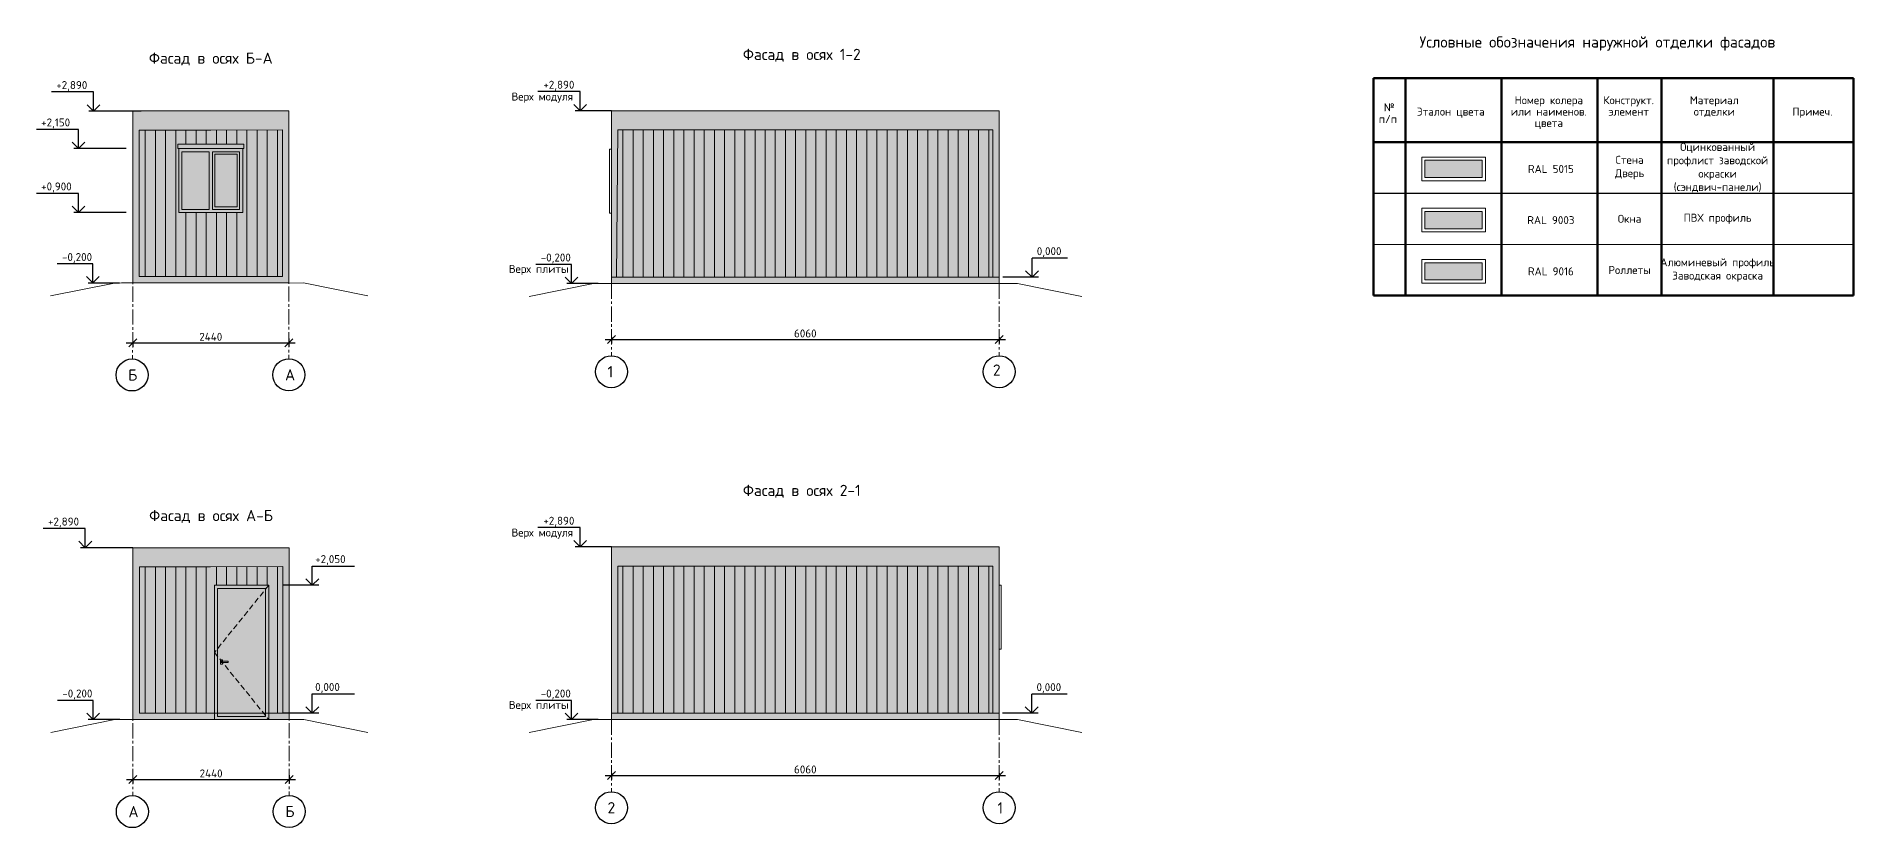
# Model space of a CAD drawing. Header units: millimetres. Extents: x 3795014 to 4300160, y 3869364 to 4016788.
# Drawn here: x 4045994 to 4102768, y 3950769 to 3975498 of the extents above; entities that cross this region are included whole.
import ezdxf
from ezdxf.enums import TextEntityAlignment as Align

# ---------------------------------------------------------------- set-up
doc = ezdxf.new("R2010")
doc.units = ezdxf.units.MM
doc.linetypes.add('HIDDEN', pattern=[0.375, 0.25, -0.125])
doc.linetypes.add('осевая2', pattern=[28.575, 19.05, -3.175, 3.175, -3.175])
doc.layers.get('Defpoints').update_dxf_attribs({"color": 3})
doc.layers.add('1', color=7, linetype='Continuous')
doc.layers.add('1Оси', color=7, linetype='Continuous')
for name, color, linetype, lineweight in [('7.1.Экспликация', 7, 'Continuous', 60), ('двери', 7, 'Continuous', 25), ('Дополнительная', 7, 'Continuous', 18), ('оси', 7, 'осевая2', 13), ('основная', 7, 'Continuous', 50), ('отметки', 7, 'Continuous', 18), ('размеры', 7, 'Continuous', 18), ('СЛОЙ2', 7, 'Continuous', 20), ('текст', 7, 'Continuous', 20), ('тонкая', 7, 'Continuous', 20), ('штриховка', 7, 'Continuous', 9)]:
    doc.layers.add(name, color=color, linetype=linetype, lineweight=lineweight)
doc.styles.add('ВНИПИТЕКСТ', font='isocpeui.ttf')
doc.styles.add('ГОСТ 2.304', font='isocpeur.ttf')
doc.dimstyles.new('СПДС', dxfattribs={"dimscale": 50, "dimtxt": 2.5, "dimasz": 2.5, "dimexe": 1.25, "dimexo": 0.625, "dimtad": 1, "dimdec": 0, "dimrnd": 0.001, "dimtxsty": 'ГОСТ 2.304', "dimblk": 'OBLIQUE', "dimcen": 2.5, "dimdle": 2, "dimadec": 0, "dimazin": 2, "dimtfac": 0.75, "dimtdec": 0, "dimtmove": 1, "dimatfit": 3, "dimfxl": 1, "dimtolj": 1, "dimarcsym": 1})
doc.dimstyles.new('СПДС$0', dxfattribs={"dimscale": 100, "dimtxt": 2.5, "dimasz": 2.5, "dimexe": 1.25, "dimexo": 0.004, "dimgap": 1, "dimtad": 1, "dimdec": 0, "dimtxsty": 'ВНИПИТЕКСТ', "dimblk": 'OBLIQUE', "dimcen": 0, "dimdle": 1.25, "dimclrd": 256, "dimclre": 256, "dimclrt": 256, "dimadec": 0, "dimazin": 2, "dimtfac": 1, "dimtdec": 0, "dimtmove": 1, "dimatfit": 3, "dimldrblk": 'NONE', "dimfxl": 1, "dimlwd": -1, "dimlwe": -1, "dimarcsym": 0})

# ---------------------------------------------------------------- blocks, each defined once
blk = doc.blocks.new('_Oblique')
at = {"color": 0, "linetype": 'ByBlock', "lineweight": -2}
blk.add_line((-0.5, -0.5), (0.5, 0.5), dxfattribs=at)
blk = doc.blocks.new('*D16')
at = {"layer": 'Defpoints', "color": 0, "lineweight": 20, "transparency": 16777216}
for p in [(4063959, 3966163), (4076075, 3966163), (4076075, 3966026)]:
    blk.add_point(p, dxfattribs=at)
at = {"layer": 'размеры', "color": 0, "lineweight": -2, "transparency": 16777216}
for p, q in [((4063759, 3966026), (4076275, 3966026)), ((4063959, 3966101), (4063959, 3965901)), ((4076075, 3966101), (4076075, 3965901))]:
    blk.add_line(p, q, dxfattribs=at)
at = {"layer": 'размеры', "color": 0, "lineweight": -2, "transparency": 16777216, "xscale": 250, "yscale": 250, "zscale": 250, "rotation": 180}
blk.add_blockref('_Oblique', (4063959, 3966026), dxfattribs=at)
at = {"layer": 'размеры', "color": 0, "lineweight": -2, "transparency": 16777216, "xscale": 250, "yscale": 250, "zscale": 250}
blk.add_blockref('_Oblique', (4076075, 3966026), dxfattribs=at)
at = {"layer": 'размеры', "color": 0, "transparency": 16777216, "insert": (4070017, 3966213), "char_height": 250, "attachment_point": 5, "style": 'ГОСТ 2.304'}
blk.add_mtext('\\A1;6060', dxfattribs=at)
blk = doc.blocks.new('*D17')
at = {"layer": 'Defpoints', "color": 0, "lineweight": 20, "transparency": 16777216}
for p in [(4063959, 3952538), (4076075, 3952538), (4076075, 3952401)]:
    blk.add_point(p, dxfattribs=at)
at = {"layer": 'размеры', "color": 0, "lineweight": -2, "transparency": 16777216}
for p, q in [((4063759, 3952401), (4076275, 3952401)), ((4063959, 3952476), (4063959, 3952276)), ((4076075, 3952476), (4076075, 3952276))]:
    blk.add_line(p, q, dxfattribs=at)
at = {"layer": 'размеры', "color": 0, "lineweight": -2, "transparency": 16777216, "xscale": 250, "yscale": 250, "zscale": 250, "rotation": 180}
blk.add_blockref('_Oblique', (4063959, 3952401), dxfattribs=at)
at = {"layer": 'размеры', "color": 0, "lineweight": -2, "transparency": 16777216, "xscale": 250, "yscale": 250, "zscale": 250}
blk.add_blockref('_Oblique', (4076075, 3952401), dxfattribs=at)
at = {"layer": 'размеры', "color": 0, "transparency": 16777216, "insert": (4070017, 3952588), "char_height": 250, "attachment_point": 5, "style": 'ГОСТ 2.304'}
blk.add_mtext('\\A1;6060', dxfattribs=at)
blk = doc.blocks.new('*D18')
at = {"layer": 'Defpoints', "color": 0, "lineweight": 20, "transparency": 16777216}
for p in [(4049003, 3965969), (4053883, 3966117), (4053883, 3965921)]:
    blk.add_point(p, dxfattribs=at)
at = {"layer": 'размеры', "color": 0, "lineweight": -2, "transparency": 16777216}
for p, q in [((4048803, 3965921), (4054083, 3965921)), ((4049003, 3965906), (4049003, 3965796)), ((4053883, 3966055), (4053883, 3965796))]:
    blk.add_line(p, q, dxfattribs=at)
at = {"layer": 'размеры', "color": 0, "lineweight": -2, "transparency": 16777216, "xscale": 250, "yscale": 250, "zscale": 250, "rotation": 180}
blk.add_blockref('_Oblique', (4049003, 3965921), dxfattribs=at)
at = {"layer": 'размеры', "color": 0, "lineweight": -2, "transparency": 16777216, "xscale": 250, "yscale": 250, "zscale": 250}
blk.add_blockref('_Oblique', (4053883, 3965921), dxfattribs=at)
at = {"layer": 'размеры', "color": 0, "transparency": 16777216, "insert": (4051443, 3966108), "char_height": 250, "attachment_point": 5, "style": 'ГОСТ 2.304'}
blk.add_mtext('\\A1;2440', dxfattribs=at)
blk = doc.blocks.new('*D19')
at = {"layer": 'Defpoints', "color": 0, "lineweight": 20, "transparency": 16777216}
for p in [(4049013, 3952323), (4053893, 3952471), (4053893, 3952275)]:
    blk.add_point(p, dxfattribs=at)
at = {"layer": 'размеры', "color": 0, "lineweight": -2, "transparency": 16777216}
for p, q in [((4048813, 3952275), (4054093, 3952275)), ((4049013, 3952261), (4049013, 3952150)), ((4053893, 3952409), (4053893, 3952150))]:
    blk.add_line(p, q, dxfattribs=at)
at = {"layer": 'размеры', "color": 0, "lineweight": -2, "transparency": 16777216, "xscale": 250, "yscale": 250, "zscale": 250, "rotation": 180}
blk.add_blockref('_Oblique', (4049013, 3952275), dxfattribs=at)
at = {"layer": 'размеры', "color": 0, "lineweight": -2, "transparency": 16777216, "xscale": 250, "yscale": 250, "zscale": 250}
blk.add_blockref('_Oblique', (4053893, 3952275), dxfattribs=at)
at = {"layer": 'размеры', "color": 0, "transparency": 16777216, "insert": (4051453, 3952463), "char_height": 250, "attachment_point": 5, "style": 'ГОСТ 2.304'}
blk.add_mtext('\\A1;2440', dxfattribs=at)
blk = doc.blocks.new('дверь')
at = {"layer": 'штриховка', "lineweight": 20, "ltscale": 100, "true_color": 0x007cb0}
h = blk.add_hatch(color=144, dxfattribs=at)
h.dxf.hatch_style = 1
h.paths.add_polyline_path([(4046677, 3954350), (4048377, 3954350), (4048377, 3958550), (4046677, 3958550)])
at = {"layer": '1', "linetype": 'HIDDEN', "lineweight": 20, "ltscale": 700}
for p, q in [((4048377, 3958550), (4046677, 3956448)), ((4046677, 3956448), (4048377, 3954350))]:
    blk.add_line(p, q, dxfattribs=at)
at = {"layer": '1', "lineweight": 20, "ltscale": 100}
for points in [[(4046677, 3954350), (4048377, 3954350), (4048377, 3958550), (4046677, 3958550)], [(4046777, 3954450), (4048277, 3954450), (4048277, 3958450), (4046777, 3958450)], [(4046927, 3956216), (4046862, 3956216), (4046862, 3956085), (4046927, 3956085)], [(4046889, 3956174), (4047111, 3956174), (4047111, 3956135), (4046889, 3956135)]]:
    blk.add_lwpolyline(points, close=True, dxfattribs=at)
at = {"layer": 'двери', "linetype": 'Continuous', "lineweight": 20}
for p, q in [((4046848, 3958550), (4048377, 3958550)), ((4048377, 3954350), (4048377, 3958353))]:
    blk.add_line(p, q, dxfattribs=at)

msp = doc.modelspace()

# ---------------------------------------------------------------- hatches: boundary and pattern name
at = {"layer": 'двери', "lineweight": 20, "ltscale": 100, "true_color": 0xecece7}
h = msp.add_hatch(color=254, dxfattribs=at)
h.paths.add_polyline_path([(4052343.4, 3971891.4), (4051494.1, 3971891.4), (4051494.1, 3970091.4), (4052343.4, 3970091.4)], flags=0)
h.paths.add_polyline_path([(4052263.4, 3971811.4), (4052263.4, 3970171.4), (4051574.1, 3970171.4), (4051574.1, 3971811.4)], flags=0)
h.paths.add_polyline_path([(4052443.4, 3971991.4), (4050443.4, 3971991.4), (4050443.4, 3969991.4), (4052443.4, 3969991.4)])
h.paths.add_polyline_path([(4052343.4, 3970091.4), (4051494.1, 3970091.4), (4051494.1, 3971891.4), (4052343.4, 3971891.4)], flags=16)
h.paths.add_polyline_path([(4051393.4, 3970091.4), (4050543.4, 3970091.4), (4050543.4, 3971891.4), (4051393.4, 3971891.4)], flags=16)
at = {"layer": 'двери', "lineweight": 20, "ltscale": 100, "true_color": 0xa0a2a6}
msp.add_hatch(color=253, dxfattribs=at).paths.add_polyline_path([(4052443.4, 3971991.4), (4050443.4, 3971991.4), (4050443.4, 3971942.5), (4052443.4, 3971942.5)])
at = {"layer": 'двери', "lineweight": 20, "ltscale": 100}
h = msp.add_hatch(color=256, dxfattribs=at)
h.set_gradient(color1=(76, 114, 153), color2=(247, 247, 247), rotation=270, tint=1)
h.paths.add_polyline_path([(4051393.4, 3971891.4), (4050543.4, 3971891.4), (4050543.4, 3970091.4), (4051393.4, 3970091.4)])
h = msp.add_hatch(color=256, dxfattribs=at)
h.set_gradient(color1=(76, 114, 153), color2=(247, 247, 247), rotation=270, tint=1)
h.paths.add_polyline_path([(4052263.4, 3971811.4), (4051574.1, 3971811.4), (4051574.1, 3970171.4), (4052263.4, 3970171.4)])
at = {"layer": 'двери', "lineweight": 20, "ltscale": 100, "true_color": 0xecece7}
h = msp.add_hatch(color=254, dxfattribs=at)
h.dxf.hatch_style = 1
h.paths.add_polyline_path([(4091162.5, 3970024.8), (4089373.5, 3970024.8), (4089373.5, 3969484.5), (4091162.5, 3969484.5)])
at = {"layer": 'двери', "lineweight": 20, "ltscale": 100, "true_color": 0xf1f0ea}
h = msp.add_hatch(color=7, dxfattribs=at)
h.dxf.hatch_style = 1
h.paths.add_polyline_path([(4091162.5, 3968424.8), (4089373.5, 3968424.8), (4089373.5, 3967884.5), (4091162.5, 3967884.5)])
at = {"layer": 'штриховка', "lineweight": 20, "ltscale": 100, "true_color": 0x007cb0}
h = msp.add_hatch(color=144, dxfattribs=at)
h.dxf.hatch_style = 1
h.paths.add_polyline_path([(4053881.9, 3973170.3), (4049003.7, 3973157.3), (4049002.4, 3967787.9), (4053883.5, 3967787)])
h.paths.add_polyline_path([(4052477.6, 3971991.4), (4052443.4, 3971991.4), (4052443.4, 3969991.4), (4050443.4, 3969991.4), (4050443.4, 3971991.4), (4050413.1, 3971991.4), (4050413.1, 3972126), (4052477.6, 3972126)], flags=16)
h.paths.add_polyline_path([(4052343.4, 3971891.4), (4052343.4, 3970091.4), (4051494.1, 3970091.4), (4051494.1, 3971891.4)], flags=0)
h.paths.add_polyline_path([(4052263.4, 3971811.4), (4052263.4, 3970171.4), (4051574.1, 3970171.4), (4051574.1, 3971811.4)], flags=0)
h.paths.add_polyline_path([(4051393.4, 3971891.4), (4051393.4, 3970091.4), (4050543.4, 3970091.4), (4050543.4, 3971891.4)], flags=0)
h = msp.add_hatch(color=144, dxfattribs=at)
h.dxf.hatch_style = 1
h.paths.add_polyline_path([(4076075.4, 3967968.9), (4063959.4, 3967968.9), (4063959.4, 3967770.7), (4076075.4, 3967770.7)])
h.paths.add_polyline_path([(4075875.4, 3972580.3), (4064159.4, 3972580.3), (4064119.3, 3967968.9), (4075875.4, 3967968.9)], flags=17)
h.paths.add_polyline_path([(4076075.4, 3973169.3), (4063959.4, 3973168.9), (4063959.4, 3967968.9), (4064119.3, 3967968.9), (4064159.4, 3972580.3), (4075875.4, 3972580.3), (4075875.4, 3967968.9), (4076075.4, 3967968.9)])
at = {"layer": 'штриховка', "lineweight": 20, "ltscale": 100}
h = msp.add_hatch(dxfattribs=at)
h.set_pattern_fill('ANSI31', color=256, scale=100, angle=45)
h.paths.add_polyline_path([(4053678.9, 3972580.3), (4051444.2, 3972563.1), (4049202.7, 3972563.1), (4049203.3, 3967991.6), (4053682.3, 3967995)])
h.paths.add_polyline_path([(4052443.4, 3969991.4), (4050443.4, 3969991.4), (4050443.4, 3971991.4), (4050413.1, 3971991.4), (4050413.1, 3972126), (4052477.6, 3972126), (4052477.6, 3971991.4), (4052443.4, 3971991.4)], flags=16)
h.paths.add_polyline_path([(4052343.4, 3970091.4), (4051494.1, 3970091.4), (4051494.1, 3971891.4), (4052343.4, 3971891.4)], flags=0)
h.paths.add_polyline_path([(4052263.4, 3970171.4), (4051574.1, 3970171.4), (4051574.1, 3971811.4), (4052263.4, 3971811.4)], flags=0)
h.paths.add_polyline_path([(4051393.4, 3970091.4), (4050543.4, 3970091.4), (4050543.4, 3971891.4), (4051393.4, 3971891.4)], flags=0)
h = msp.add_hatch(dxfattribs=at)
h.set_pattern_fill('ANSI31', color=256, scale=100, angle=45)
h.paths.add_polyline_path([(4075875.4, 3972580.3), (4064159.4, 3972580.3), (4064119.3, 3967968.9), (4075875.4, 3967968.9)])
at = {"layer": 'штриховка', "lineweight": 20, "ltscale": 100, "true_color": 0xf1f0ea}
h = msp.add_hatch(color=7, dxfattribs=at)
h.dxf.hatch_style = 1
h.paths.add_polyline_path([(4050413.1, 3971992.2), (4052477.6, 3971992.2), (4052477.6, 3972126.8), (4050413.1, 3972126.8)])
at = {"layer": 'штриховка', "lineweight": 20, "ltscale": 100, "true_color": 0x007cb0}
h = msp.add_hatch(color=144, dxfattribs=at)
h.dxf.hatch_style = 1
h.paths.add_polyline_path([(4091162.5, 3971624.8), (4089373.5, 3971624.8), (4089373.5, 3971084.5), (4091162.5, 3971084.5)])
h = msp.add_hatch(color=144, dxfattribs=at)
h.dxf.hatch_style = 1
h.paths.add_polyline_path([(4051557.1, 3958345.6), (4053257.1, 3958345.6), (4053257.1, 3954145.4), (4053892.7, 3954141.4), (4053889.4, 3959521.7), (4049012.4, 3959508.8), (4049012.9, 3954145.2), (4051557.1, 3954147.1)])
h = msp.add_hatch(color=144, dxfattribs=at)
h.dxf.hatch_style = 1
h.paths.add_polyline_path([(4076075.4, 3954343.7), (4063959.4, 3954343.7), (4063959.4, 3954145.5), (4076075.4, 3954145.5)])
h.paths.add_polyline_path([(4075875.4, 3958955.1), (4064159.4, 3958955.1), (4064119.3, 3954343.7), (4075875.4, 3954343.7)], flags=17)
h.paths.add_polyline_path([(4076075.4, 3959544.1), (4063959.4, 3959543.7), (4063959.4, 3954343.7), (4064119.3, 3954343.7), (4064159.4, 3958955.1), (4075875.4, 3958955.1), (4075875.4, 3954343.7), (4076075.4, 3954343.7)])
at = {"layer": 'штриховка', "lineweight": 20, "ltscale": 100}
h = msp.add_hatch(dxfattribs=at)
h.set_pattern_fill('ANSI31', color=256, scale=100, angle=45)
h.paths.add_polyline_path([(4051557.1, 3958345.6), (4053257.1, 3958345.6), (4053257.1, 3954348.9), (4053692.4, 3954349.2), (4053688.9, 3958934.5), (4051436.3, 3958917.3), (4049212.7, 3958917.3), (4049213.4, 3954345.8), (4051557.1, 3954347.6)])
h = msp.add_hatch(dxfattribs=at)
h.set_pattern_fill('ANSI31', color=256, scale=100, angle=45)
h.paths.add_polyline_path([(4075875.4, 3958943.9), (4064159.4, 3958943.9), (4064119.3, 3954343.7), (4075875.4, 3954343.7)])

# ---------------------------------------------------------------- linework, layer by layer
at = {"lineweight": 20, "ltscale": 100}
msp.add_line((4064159.4, 3972580.3), (4075875.4, 3972580.3), dxfattribs=at)
msp.add_lwpolyline([(4049003, 3967791.4), (4053882.7, 3967791.4), (4053882.7, 3973165.9), (4049003, 3973165.9)], close=True, dxfattribs=at)
at = {"layer": '1', "lineweight": 20, "ltscale": 100}
for points in [[(4089273.5, 3971724.8), (4091262.5, 3971724.8), (4091262.5, 3970984.5), (4089273.5, 3970984.5)], [(4089373.5, 3971624.8), (4091162.5, 3971624.8), (4091162.5, 3971084.5), (4089373.5, 3971084.5)], [(4089273.5, 3970124.8), (4091262.5, 3970124.8), (4091262.5, 3969384.5), (4089273.5, 3969384.5)], [(4089373.5, 3970024.8), (4091162.5, 3970024.8), (4091162.5, 3969484.5), (4089373.5, 3969484.5)], [(4089273.5, 3968524.8), (4091262.5, 3968524.8), (4091262.5, 3967784.5), (4089273.5, 3967784.5)], [(4089373.5, 3968424.8), (4091162.5, 3968424.8), (4091162.5, 3967884.5), (4089373.5, 3967884.5)]]:
    msp.add_lwpolyline(points, close=True, dxfattribs=at)
at = {"layer": '1Оси', "linetype": 'Continuous', "lineweight": 30}
for centre in [(4048982.7, 3964914.7), (4053883.4, 3964921.5), (4063959.4, 3965018.1), (4076075.4, 3965018.1), (4048992.4, 3951268.9), (4053893, 3951275.7), (4063959.4, 3951393), (4076075.4, 3951393)]:
    msp.add_circle(centre, 500, dxfattribs=at)
at = {"layer": '7.1.Экспликация', "lineweight": 25}
msp.add_line((4087768, 3970595.6), (4102768, 3970595.6), dxfattribs=at)
at = {"layer": 'двери', "linetype": 'Continuous', "lineweight": 20}
for p, q in [((4063959.4, 3973168.9), (4076075.4, 3973169.3)), ((4063959.4, 3973168.9), (4063959.4, 3967770.7)), ((4076075.4, 3973169.3), (4076075.4, 3967770.7)), ((4049203.3, 3967991.6), (4049202.7, 3972563.1)), ((4049202.7, 3972563.1), (4051444.2, 3972563.1)), ((4051444.2, 3972563.1), (4053678.9, 3972580.3)), ((4053678.9, 3972580.3), (4053683.2, 3967995)), ((4075875.4, 3967968.9), (4075875.4, 3972580.3)), ((4053683.2, 3967995), (4049203.3, 3967991.6)), ((4063959.4, 3967968.9), (4076075.4, 3967968.9)), ((4063959.4, 3967774.4), (4063959.4, 3967930.7)), ((4063959.4, 3959543.9), (4076075.4, 3959543.9)), ((4063959.4, 3959543.9), (4063959.4, 3954145.6)), ((4076075.4, 3959544.2), (4076075.4, 3954145.6)), ((4064159.4, 3958943.9), (4075875.4, 3958943.9)), ((4064159.4, 3958943.9), (4064159.4, 3954343.9)), ((4075875.4, 3954343.9), (4075875.4, 3958943.9)), ((4063959.4, 3954343.9), (4076075.4, 3954343.9)), ((4063959.4, 3954149.3), (4063959.4, 3954305.6))]:
    msp.add_line(p, q, dxfattribs=at)
at = {"layer": 'двери', "lineweight": 20, "ltscale": 100}
for p, q in [((4064159.4, 3972580.3), (4064119.3, 3967968.9)), ((4076075.4, 3972370.7), (4076075.4, 3972568.9)), ((4051494.1, 3971891.4), (4051494.1, 3970091.4)), ((4064159.4, 3955705.6), (4064159.4, 3954343.9))]:
    msp.add_line(p, q, dxfattribs=at)
for points in [[(4049203.3, 3967991.6), (4049202.7, 3972563.1), (4051444.2, 3972563.1), (4053678.9, 3972580.3), (4053682.3, 3967995), (4049203.3, 3967991.6)], [(4049213.4, 3954345.8), (4049212.7, 3958917.3), (4051436.3, 3958917.3), (4053688.9, 3958934.5), (4053692.4, 3954349.2), (4049213.4, 3954345.8)]]:
    msp.add_lwpolyline(points, dxfattribs=at)
for points in [[(4050413.1, 3971991.4), (4052477.6, 3971991.4), (4052477.6, 3972126), (4050413.1, 3972126)], [(4063959.4, 3971970.7), (4063903.4, 3971970.7), (4063903.4, 3969970.7), (4063959.4, 3969970.7)], [(4076131.3, 3958345.6), (4076075.4, 3958345.6), (4076075.4, 3956345.6), (4076131.3, 3956345.6)]]:
    msp.add_lwpolyline(points, close=True, dxfattribs=at)
at = {"layer": 'двери', "color": 18, "linetype": 'Continuous', "lineweight": 20, "true_color": 0x000000}
msp.add_lwpolyline([(4050443.4, 3969991.4), (4052443.4, 3969991.4), (4052443.4, 3971991.4), (4050443.4, 3971991.4)], close=True, dxfattribs=at)
at = {"layer": 'двери', "color": 18, "lineweight": 20, "ltscale": 100, "true_color": 0x000000}
for points in [[(4050543.4, 3971891.4), (4051393.4, 3971891.4), (4051393.4, 3970091.4), (4050543.4, 3970091.4)], [(4051494.1, 3971891.4), (4052343.4, 3971891.4), (4052343.4, 3970091.4), (4051494.1, 3970091.4)], [(4051574.1, 3971811.4), (4052263.4, 3971811.4), (4052263.4, 3970171.4), (4051574.1, 3970171.4)]]:
    msp.add_lwpolyline(points, close=True, dxfattribs=at)
at = {"layer": 'двери', "linetype": 'Continuous', "lineweight": 20}
msp.add_lwpolyline([(4049013, 3954145.6), (4049012.3, 3959517.5), (4053889.7, 3959517.5), (4053892.3, 3954145.6), (4049013, 3954145.6)], dxfattribs=at)
at = {"layer": 'Дополнительная'}
for p, q in [((4046436.4, 3967385.2), (4048439.6, 3967784.8)), ((4056344.4, 3967391.8), (4054340.4, 3967791.4)), ((4061392.4, 3967371.1), (4063396.4, 3967770.7)), ((4066996.8, 3967770.7), (4063396.4, 3967770.7)), ((4078654.8, 3967371.1), (4076650.8, 3967770.7)), ((4046446.2, 3953746.8), (4048449.4, 3954146.4)), ((4056354, 3953746), (4054350, 3954145.6)), ((4061392.4, 3953746), (4063396.4, 3954145.6)), ((4066996.8, 3954145.6), (4063396.4, 3954145.6)), ((4078654.8, 3953746), (4076650.8, 3954145.6))]:
    msp.add_line(p, q, dxfattribs=at)
at = {"layer": 'Дополнительная', "linetype": 'Continuous', "ltscale": 0.083333}
for points in [[(4048439.6, 3967784.8), (4054341.1, 3967791.4), (4054341.1, 3967791.4), (4048439.6, 3967784.8)], [(4063395.6, 3967770.7), (4076650.8, 3967770.7), (4076650.8, 3967770.7), (4063395.6, 3967770.7)], [(4048449.4, 3954146.4), (4054350.8, 3954145.6), (4054350.8, 3954145.6), (4048449.4, 3954146.4)], [(4063395.6, 3954145.6), (4076650.8, 3954145.6), (4076650.8, 3954145.6), (4063395.6, 3954145.6)]]:
    msp.add_lwpolyline(points, close=True, dxfattribs=at)
at = {"layer": 'оси', "ltscale": 25}
for p, q in [((4049003.2, 3969107.5), (4049002.6, 3965414.2)), ((4053882.7, 3969113.5), (4053882.7, 3965421.5)), ((4049012.8, 3955461.7), (4049012.2, 3951768.5)), ((4053892.3, 3955467.7), (4053892.3, 3951775.7))]:
    msp.add_line(p, q, dxfattribs=at)
at = {"layer": 'оси', "ltscale": 25, "extrusion": (1, 0, 0)}
for points, elevation in [([(3967770.7, 0), (3965518.1, 0)], 4063959.4), ([(3967770.7, 0), (3965518.1, 0)], 4076075.4), ([(3954145.6, 0), (3951893, 0)], 4063959.4), ([(3954145.6, 0), (3951893, 0)], 4076075.4)]:
    msp.add_lwpolyline(points, dxfattribs=dict(at, elevation=elevation))
at = {"layer": 'основная'}
for p, q in [((4087768, 3974195.6), (4087768, 3967395.6)), ((4087768, 3974195.6), (4102768, 3974195.6)), ((4088768, 3974195.6), (4088768, 3967395.6)), ((4091768, 3974195.6), (4091768, 3967395.6)), ((4094768, 3974195.6), (4094768, 3967395.6)), ((4096768, 3974195.6), (4096768, 3967395.6)), ((4100268, 3974195.6), (4100268, 3967395.6)), ((4102768, 3974195.6), (4102768, 3967395.6)), ((4087768, 3972195.6), (4102768, 3972195.6)), ((4087768, 3967395.6), (4102768, 3967395.6))]:
    msp.add_line(p, q, dxfattribs=at)
at = {"layer": 'отметки', "linetype": 'Continuous', "lineweight": 25, "ltscale": 50}
for p, q in [((4047782.1, 3973759.3), (4046465.3, 3973759.3)), ((4047782.1, 3973159.3), (4047782.1, 3973759.3)), ((4049270.7, 3973159.3), (4047632.1, 3973159.3)), ((4047310.3, 3972591.4), (4045993.5, 3972591.4)), ((4047310.3, 3971991.4), (4047310.3, 3972591.4)), ((4048798.9, 3971991.4), (4047160.3, 3971991.4)), ((4047310.3, 3970591.4), (4045993.5, 3970591.4)), ((4047310.3, 3969991.4), (4047310.3, 3970591.4)), ((4048798.9, 3969991.4), (4047160.3, 3969991.4)), ((4077098.8, 3967968.9), (4077098.8, 3968568.9)), ((4078211.8, 3968568.9), (4077098.8, 3968568.9)), ((4047757.7, 3968384.8), (4046644.7, 3968384.8)), ((4047757.7, 3967784.8), (4047757.7, 3968384.8)), ((4062713.7, 3968370.7), (4061600.7, 3968370.7)), ((4062713.7, 3967770.7), (4062713.7, 3968370.7)), ((4048592.6, 3967784.8), (4047607.7, 3967784.8)), ((4063548.6, 3967770.7), (4062563.7, 3967770.7)), ((4077303.6, 3967968.9), (4076190.6, 3967968.9)), ((4047523.9, 3960118.3), (4046207.2, 3960118.3)), ((4047523.9, 3959518.3), (4047523.9, 3960118.3)), ((4049012.5, 3959518.3), (4047373.9, 3959518.3)), ((4054614.4, 3958345.6), (4054614.4, 3958945.6)), ((4054614.4, 3958945.6), (4055931.2, 3958945.6)), ((4054819.2, 3958345.6), (4053706.2, 3958345.6)), ((4054614.4, 3954349.9), (4054614.4, 3954949.9)), ((4054614.4, 3954949.9), (4055931.2, 3954949.9)), ((4077089.5, 3954343.9), (4077089.5, 3954943.9)), ((4078202.5, 3954943.9), (4077089.5, 3954943.9)), ((4047767.5, 3954746.4), (4046654.5, 3954746.4)), ((4047767.5, 3954146.4), (4047767.5, 3954746.4)), ((4054819.2, 3954349.9), (4053706.2, 3954349.9)), ((4062713.7, 3954745.6), (4061600.7, 3954745.6)), ((4062713.7, 3954145.6), (4062713.7, 3954745.6)), ((4048602.4, 3954146.4), (4047617.5, 3954146.4)), ((4063548.6, 3954145.6), (4062563.7, 3954145.6)), ((4077294.3, 3954343.9), (4076181.3, 3954343.9))]:
    msp.add_line(p, q, dxfattribs=at)
at = {"layer": 'отметки', "linetype": 'Continuous', "lineweight": 25, "ltscale": 100, "extrusion": (0, 1, 0)}
for points, elevation in [([(-4062981.3, 0), (-4061663.4, 0)], 3973768.9), ([(-4063959.4, 0), (-4062831.3, 0)], 3973168.9), ([(-4062981.3, 0), (-4061663.4, 0)], 3960143.9), ([(-4063959.4, 0), (-4062831.3, 0)], 3959543.9)]:
    msp.add_lwpolyline(points, dxfattribs=dict(at, elevation=elevation))
at = {"layer": 'отметки', "linetype": 'Continuous', "lineweight": 25, "ltscale": 100, "extrusion": (1, 0, 0), "elevation": 4062981.3}
for points in [[(3973168.9, 0), (3973768.9, 0)], [(3959543.9, 0), (3960143.9, 0)]]:
    msp.add_lwpolyline(points, dxfattribs=at)
at = {"layer": 'отметки', "linetype": 'Continuous', "lineweight": 25, "ltscale": 50}
for points in [[(4047582.1, 3973359.3), (4047782.1, 3973159.3), (4047982.1, 3973359.3)], [(4047110.3, 3972191.4), (4047310.3, 3971991.4), (4047510.3, 3972191.4)], [(4047110.3, 3970191.4), (4047310.3, 3969991.4), (4047510.3, 3970191.4)], [(4047557.6, 3967992.2), (4047757.6, 3967792.2), (4047957.6, 3967992.2)], [(4076898.8, 3968168.9), (4077098.8, 3967968.9), (4077298.8, 3968168.9)], [(4062513.7, 3967970.7), (4062713.7, 3967770.7), (4062913.7, 3967970.7)], [(4047323.9, 3959718.3), (4047523.9, 3959518.3), (4047723.9, 3959718.3)], [(4054414.4, 3958545.6), (4054614.4, 3958345.6), (4054814.4, 3958545.6)], [(4047567.5, 3954346.4), (4047767.5, 3954146.4), (4047967.5, 3954346.4)], [(4054414.4, 3954549.9), (4054614.4, 3954349.9), (4054814.4, 3954549.9)], [(4076889.5, 3954543.9), (4077089.5, 3954343.9), (4077289.5, 3954543.9)], [(4062513.7, 3954345.6), (4062713.7, 3954145.6), (4062913.7, 3954345.6)]]:
    msp.add_lwpolyline(points, dxfattribs=at)
at = {"layer": 'отметки', "linetype": 'Continuous', "lineweight": 25, "ltscale": 100, "extrusion": (-0.707107, -0.707107, 0)}
for points, elevation in [([(63506.9, 0), (63224.1, 0)], -5682416.3), ([(73141.3, 0), (72858.5, 0)], -5672781.9)]:
    msp.add_lwpolyline(points, dxfattribs=dict(at, elevation=elevation))
at = {"layer": 'отметки', "linetype": 'Continuous', "lineweight": 25, "ltscale": 100, "extrusion": (0.707107, -0.707107, 0)}
for points, elevation in [([(5682416.3, 0), (5682699.2, 0)], 63506.9), ([(5672781.9, 0), (5673064.8, 0)], 73141.3)]:
    msp.add_lwpolyline(points, dxfattribs=dict(at, elevation=elevation))
at = {"layer": 'СЛОЙ2'}
for p, q in [((4049013.6, 3967792.2), (4048689.6, 3967792.2)), ((4053893.4, 3967791.4), (4053569.4, 3967791.4)), ((4049023.2, 3954146.4), (4048699.2, 3954146.4)), ((4053903, 3954145.6), (4053579, 3954145.6))]:
    msp.add_line(p, q, dxfattribs=at)
at = {"layer": 'тонкая'}
for p, q in [((4087768, 3970595.6), (4102768, 3970595.6)), ((4087768, 3968995.6), (4102768, 3968995.6)), ((4049013.6, 3967792.2), (4048657.6, 3967792.2)), ((4053893.4, 3967791.4), (4053537.4, 3967791.4)), ((4049023.2, 3954146.4), (4048667.2, 3954146.4)), ((4053903, 3954145.6), (4053547, 3954145.6))]:
    msp.add_line(p, q, dxfattribs=at)
at = {"layer": 'тонкая', "linetype": 'Continuous'}
for p, q in [((4048657.6, 3967792.2), (4049013.6, 3967792.2)), ((4053537.4, 3967791.4), (4053893.4, 3967791.4)), ((4048667.2, 3954146.4), (4049023.2, 3954146.4)), ((4053547, 3954145.6), (4053903, 3954145.6))]:
    msp.add_line(p, q, dxfattribs=at)

# ---------------------------------------------------------------- block references
at = {"lineweight": 20}
msp.add_blockref('дверь', (4879.8, -204.1), dxfattribs=at)

# ---------------------------------------------------------------- texts
at = {"lineweight": 20, "ltscale": 100, "char_height": 250, "attachment_point": 5, "style": 'ГОСТ 2.304'}
for s, insert, width in [('Оцинкованный профлист заводской окраски (сэндвич-панели)', (4098518, 3971395.6), 3500), ('Стена\\PДверь', (4095768, 3971395.6), 2000), ('Окна', (4095768, 3969795.6), 2000), ('ПВХ профиль', (4098518, 3969795.6), 3500), ('Алюминевый профиль\\PЗаводская окраска', (4098518, 3968195.6), 3500), ('Роллеты', (4095768, 3968195.6), 2000)]:
    msp.add_mtext(s, dxfattribs=dict(at, insert=insert, width=width))
at = {"layer": 'текст', "ltscale": 100, "style": 'ГОСТ 2.304'}
for s, height, p in [('Условные обозначения наружной отделки фасадов', 350, (4094760.7, 3975320.3)), ('№', 250, (4088260.2, 3973279.1)), ('Эталон цвета', 250, (4090181.5, 3973145.2)), ('или наименов.', 250, (4093245.3, 3973145.2)), ('Номер колера', 250, (4093245.3, 3973502)), ('Конструкт.', 250, (4095740, 3973502)), ('элемент', 250, (4095740, 3973145.2)), ('Материал', 250, (4098414.1, 3973502)), ('отделки', 250, (4098414.1, 3973145.2)), ('Примеч.', 250, (4101480.2, 3973145.2)), ('п/п', 250, (4088218.3, 3972911)), ('цвета', 250, (4093245.3, 3972790.4)), ('RAL 5015', 250, (4093309, 3971354)), ('RAL 9003', 250, (4093309, 3969754)), ('RAL 9016', 250, (4093309, 3968154))]:
    msp.add_text(s, height=height, dxfattribs=at).set_placement(p, align=Align.MIDDLE_CENTER)
at = {"layer": 'текст', "style": 'ГОСТ 2.304'}
for s, p in [('Фасад в осях Б-А', (4051442.8, 3974816.8)), ('Фасад в осях А-Б', (4051451, 3960522))]:
    msp.add_text(s, height=350, dxfattribs=at).set_placement(p, align=Align.MIDDLE_CENTER)
for s, p in [('Фасад в осях 1-2', (4068065.4, 3974758.8)), ('Фасад в осях 2-1', (4068065.4, 3961133.8))]:
    msp.add_text(s, height=350, dxfattribs=at).set_placement(p)
at = {"layer": 'текст', "linetype": 'Continuous', "lineweight": 25, "ltscale": 50, "style": 'ГОСТ 2.304'}
for s, p in [('+2,890', (4046615.3, 3973849.3)), ('Верх модуля', (4060840.6, 3973490.7)), ('+2,150', (4046143.5, 3972681.4)), ('+0,900', (4046143.5, 3970681.4)), ('-0,200', (4046794.7, 3968474.8)), ('-0,200', (4061750.7, 3968460.7)), ('0,000', (4077248.8, 3968658.9)), ('Верх плиты', (4060756.4, 3968104.9)), ('+2,890', (4046357.2, 3960208.3)), ('Верх модуля', (4060840.6, 3959865.6)), ('+2,050', (4054704.4, 3959035.6)), ('-0,200', (4046804.5, 3954836.4)), ('0,000', (4054704.4, 3955039.9)), ('-0,200', (4061750.7, 3954835.6)), ('0,000', (4077239.5, 3955033.9)), ('Верх плиты', (4060756.4, 3954479.9))]:
    msp.add_text(s, height=250, dxfattribs=at).set_placement(p)
at = {"layer": 'текст', "linetype": 'Continuous', "lineweight": 25, "ltscale": 100, "char_height": 250, "width": 1155.525, "attachment_point": 1, "style": 'ГОСТ 2.304'}
for insert in [(4061832.8, 3974110), (4061832.8, 3960484.9)]:
    msp.add_mtext('+2,890', dxfattribs=dict(at, insert=insert))
at = {"layer": 'текст', "ltscale": 0.166667, "char_height": 350, "width": 416.849, "attachment_point": 1, "style": 'ГОСТ 2.304'}
for s, insert in [('1', (4063838.8, 3965193.1)), ('2', (4075878.9, 3965244)), ('Б', (4048862.2, 3965089.7)), ('А', (4053762.8, 3965096.5)), ('2', (4063838.8, 3951568)), ('1', (4076019.3, 3951559.4)), ('А', (4048871.8, 3951443.9)), ('Б', (4053772.5, 3951450.7))]:
    msp.add_mtext(s, dxfattribs=dict(at, insert=insert))

# ---------------------------------------------------------------- dimensions: what is measured, and where the dimension line sits
at = {"layer": 'размеры'}
for base, p1, p2, picture, middle in [((4053883.2, 3965920.9), (4049003.2, 3965969), (4053883.2, 3966117.3), '*D18', (4051443.2, 3966108.4)), ((4053892.8, 3952275.1), (4049012.8, 3952323.2), (4053892.8, 3952471.5), '*D19', (4051452.8, 3952462.6))]:
    dim = msp.add_linear_dim(base=base, p1=p1, p2=p2, dimstyle='СПДС$0', override={"dimscale": 100, "dimexo": 0.625, "dimgap": 0.625, "dimlfac": 0.5, "dimrnd": 0.001, "dimtxsty": 'ГОСТ 2.304', "dimcen": 2.5, "dimdle": 2, "dimclrd": 0, "dimclre": 0, "dimclrt": 0, "dimtfac": 0.75, "dimtolj": 1, "dimlwd": -2, "dimlwe": -2, "dimarcsym": 1}, dxfattribs=at)
    dim.commit()
    dim.dimension.update_dxf_attribs({"geometry": picture, "text_midpoint": middle})
for base, p1, p2, picture, middle in [((4076075.4, 3966025.7), (4063959.4, 3966163.4), (4076075.4, 3966163.4), '*D16', (4070017.4, 3966213.2)), ((4076075.4, 3952400.6), (4063959.4, 3952538.4), (4076075.4, 3952538.4), '*D17', (4070017.4, 3952588.1))]:
    dim = msp.add_linear_dim(base=base, p1=p1, p2=p2, text='6060', dimstyle='СПДС', override={"dimscale": 100}, dxfattribs=at)
    dim.commit()
    dim.dimension.update_dxf_attribs({"geometry": picture, "text_midpoint": middle})

doc.saveas('drawing.dxf')
